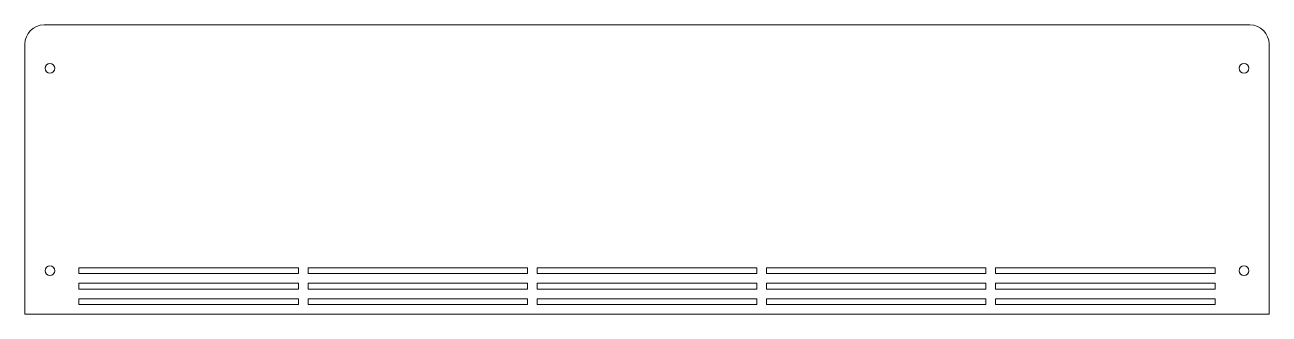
# Model space of a CAD drawing. Header units: inches. Extents: x 3.4 to 28.8, y 38.3 to 44.2.
import ezdxf

# ---------------------------------------------------------------- set-up
doc = ezdxf.new("R2010")
doc.units = ezdxf.units.IN
doc.header["$MEASUREMENT"] = 0
doc.layers.add('VISIBLE', color=7, linetype='Continuous', lineweight=0)

msp = doc.modelspace()

# ---------------------------------------------------------------- linework, layer by layer
at = {"layer": 'VISIBLE'}
for p, q in [((3.756, 44.226), (28.402, 44.226)), ((3.362, 38.32), (3.362, 43.832)), ((28.795, 43.832), (28.795, 38.32)), ((4.465, 39.265), (8.953, 39.265)), ((4.465, 39.147), (4.465, 39.265)), ((8.953, 39.265), (8.953, 39.147)), ((9.15, 39.147), (9.15, 39.265)), ((9.15, 39.265), (13.638, 39.265)), ((13.638, 39.265), (13.638, 39.147)), ((13.835, 39.147), (13.835, 39.265)), ((13.835, 39.265), (18.323, 39.265)), ((18.323, 39.265), (18.323, 39.147)), ((18.52, 39.147), (18.52, 39.265)), ((18.52, 39.265), (23.008, 39.265)), ((23.008, 39.265), (23.008, 39.147)), ((23.205, 39.265), (27.693, 39.265)), ((23.205, 39.147), (23.205, 39.265)), ((27.693, 39.265), (27.693, 39.147)), ((8.953, 39.147), (4.465, 39.147)), ((4.465, 38.832), (4.465, 38.95)), ((4.465, 38.95), (8.953, 38.95)), ((8.953, 38.95), (8.953, 38.832)), ((13.638, 39.147), (9.15, 39.147)), ((9.15, 38.95), (13.638, 38.95)), ((9.15, 38.832), (9.15, 38.95)), ((13.638, 38.95), (13.638, 38.832)), ((18.323, 39.147), (13.835, 39.147)), ((13.835, 38.832), (13.835, 38.95)), ((13.835, 38.95), (18.323, 38.95)), ((18.323, 38.95), (18.323, 38.832)), ((23.008, 39.147), (18.52, 39.147)), ((18.52, 38.832), (18.52, 38.95)), ((18.52, 38.95), (23.008, 38.95)), ((23.008, 38.95), (23.008, 38.832)), ((27.693, 39.147), (23.205, 39.147)), ((23.205, 38.832), (23.205, 38.95)), ((23.205, 38.95), (27.693, 38.95)), ((27.693, 38.95), (27.693, 38.832)), ((8.953, 38.832), (4.465, 38.832)), ((13.638, 38.832), (9.15, 38.832)), ((18.323, 38.832), (13.835, 38.832)), ((23.008, 38.832), (18.52, 38.832)), ((27.693, 38.832), (23.205, 38.832)), ((4.465, 38.635), (8.953, 38.635)), ((4.465, 38.517), (4.465, 38.635)), ((8.953, 38.517), (4.465, 38.517)), ((8.953, 38.635), (8.953, 38.517)), ((9.15, 38.517), (9.15, 38.635)), ((9.15, 38.635), (13.638, 38.635)), ((13.638, 38.517), (9.15, 38.517)), ((13.638, 38.635), (13.638, 38.517)), ((13.835, 38.635), (18.323, 38.635)), ((13.835, 38.517), (13.835, 38.635)), ((18.323, 38.517), (13.835, 38.517)), ((18.323, 38.635), (18.323, 38.517)), ((18.52, 38.635), (23.008, 38.635)), ((18.52, 38.517), (18.52, 38.635)), ((23.008, 38.517), (18.52, 38.517)), ((23.008, 38.635), (23.008, 38.517)), ((23.205, 38.635), (27.693, 38.635)), ((23.205, 38.517), (23.205, 38.635)), ((27.693, 38.517), (23.205, 38.517)), ((27.693, 38.635), (27.693, 38.517)), ((28.795, 38.32), (3.362, 38.32))]:
    msp.add_line(p, q, dxfattribs=at)
for centre in [(3.874, 43.34), (28.283, 43.34), (3.874, 39.206), (28.283, 39.206)]:
    msp.add_circle(centre, 0.0984, dxfattribs=at)
for centre, start, end in [((3.756, 43.832), 90, 180), ((28.402, 43.832), 0, 90)]:
    msp.add_arc(centre, 0.394, start, end, dxfattribs=at)

doc.saveas('drawing.dxf')
